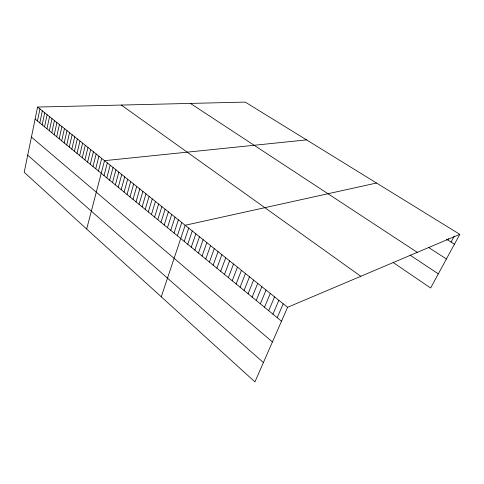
<?xml version="1.0" encoding="UTF-8"?>
<svg xmlns="http://www.w3.org/2000/svg" width="484" height="484" viewBox="0 0 484 484"><rect width="100%" height="100%" fill="white"/><g stroke="black" fill="none" stroke-linecap="round" stroke-linejoin="round"><path stroke-width="0.73" d="M37.583 107.055L24.2 172.292L254.935 381.894L287.593 307.304L459.8 234.341L245.243 102.106L37.583 107.055L287.593 307.304M37.456 120.982L39.948 108.948M39.803 122.912L42.326 110.854M42.175 124.854L44.722 112.772M44.552 126.808L47.13 114.702M46.948 128.774L49.556 116.644M49.362 130.753L52 118.604M51.794 132.749L54.456 120.57M54.238 134.752L56.93 122.555M56.701 136.772L59.423 124.551M59.181 138.805L61.934 126.56M61.674 140.85L64.457 128.581M64.184 142.913L67.004 130.619M66.713 144.988L69.563 132.67M69.26 147.076L72.14 134.733M71.826 149.181L74.736 136.815M74.403 151.298L77.349 138.908M77.004 153.428L79.981 141.013M79.618 155.576L82.631 143.137M82.256 157.736L85.299 145.279M84.906 159.914L87.991 147.426M87.58 162.104L90.696 149.598M90.272 164.312L93.418 151.776M92.976 166.538L96.165 153.979M95.705 168.771L98.93 156.193M98.452 171.027L101.713 158.419M86.672 229.041L104.514 160.664L306.547 139.888M104.006 175.583L107.339 162.927M106.813 177.888L110.183 165.207M109.638 180.205L113.05 167.5M112.488 182.541L115.936 169.811M115.355 184.894L118.84 172.141M118.241 187.26L121.768 174.482M121.151 189.649L124.715 176.848M124.079 192.051L127.685 179.225M127.032 194.477L130.68 181.621M130.002 196.915L133.693 184.035M133.003 199.372L136.73 186.467M136.016 201.846L139.791 188.923M139.059 204.339L142.877 191.392M142.121 206.856L145.98 193.878M145.206 209.384L149.114 196.383M148.316 211.938L152.266 198.912M151.444 214.503L155.443 201.453M154.602 217.092L158.643 204.018M157.784 219.7L161.868 206.601M160.984 222.331L165.123 209.209M164.215 224.981L168.396 211.835M167.464 227.649L171.699 214.479M170.743 230.342L175.026 217.141M174.046 233.052L178.378 219.827M177.38 235.781L181.76 222.537M161.269 296.807L185.166 225.266L376.528 183.019M184.216 241.395L188.706 228.097M187.732 244.275L192.269 230.953M191.271 247.179L195.869 233.832M194.84 250.107L199.493 236.737M198.44 253.065L203.147 239.665M202.07 256.042L206.837 242.617M205.73 259.043L210.552 245.594M209.421 262.068L214.303 248.601M213.142 265.123L218.084 251.626M216.892 268.203L221.896 254.681M220.68 271.306L225.738 257.76M224.491 274.434L229.616 260.864M228.339 277.592L233.524 263.998M232.223 280.774L237.469 267.156M236.131 283.987L241.449 270.344M240.082 287.224L245.461 273.557M244.063 290.491L249.508 276.8M248.08 293.788L253.592 280.067M252.128 297.109L257.712 283.37M256.217 300.461L261.868 286.697M260.338 303.843L266.061 290.055M264.494 307.255L270.29 293.443M268.693 310.698L274.555 296.861M272.922 314.17L278.863 300.31M277.193 317.673L283.207 303.789M447.664 239.919L448.365 238.612M451.046 242.042L454.234 236.15M459.8 234.341L430.627 287.992L393.171 262.497M446.544 239.217L454.452 244.184M428.818 247.614L446.405 258.97M190.393 103.413L417.262 252.364M410.099 255.147L438.31 273.859M121.327 105.058L360.798 276.285M35.12 119.064L281.507 321.207M31.424 137.075L272.438 341.916M27.715 155.164L263.405 362.534"/></g></svg>
